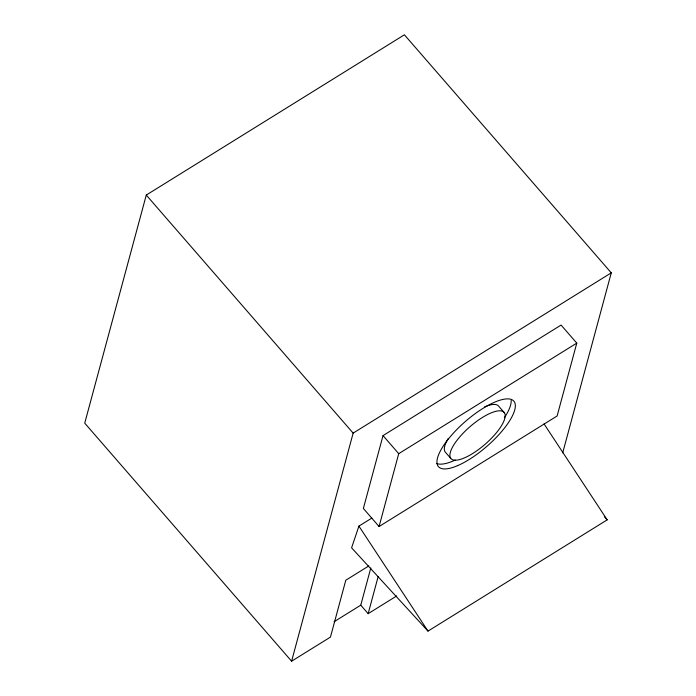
<?xml version="1.0" encoding="UTF-8"?>
<svg xmlns="http://www.w3.org/2000/svg" width="696" height="696" viewBox="0 0 696 696"><rect width="100%" height="100%" fill="white"/><g stroke="black" fill="none" stroke-linecap="round" stroke-linejoin="round"><path stroke-width="1.04" d="M562.716 452.809L611.271 272.841L404.393 34.8L146.273 195.063L84.729 423.159L291.607 661.2L330.452 637.084L345.79 580.238L368.776 565.961M291.607 661.2L353.15 433.112L611.271 272.841M383.026 435.609L363.364 508.463L379.068 526.533L557.122 415.973L576.784 343.119L561.08 325.058L383.026 435.609L398.721 453.679L379.068 526.533M334.097 621.728L360.763 605.172L370.803 567.962M360.763 605.172L368.149 613.672L378.189 576.471M371.838 518.085L358.91 526.106L351.593 547.83L428.005 631.107L607.19 519.851L544.046 423.907M398.721 453.679L576.784 343.119M368.149 613.672L396.72 595.933M604.311 516.615L607.19 519.851M504.339 412.702A35.218 11.597 -41 0 0 458.29 438.671A35.218 11.597 -41 0 0 469.939 455.14A35.218 11.597 -41 0 0 504.339 412.702L498.797 406.325A35.218 11.597 -41 0 0 484.381 407.047M450.703 458.307L445.162 451.93A35.218 11.597 -41 0 1 448.259 438.524M146.273 195.063L353.15 433.112M358.91 526.106L428.005 631.107M511.177 400.409A49.947 16.443 -41 0 1 504.4 417.687M455.245 460.056A49.947 16.443 -41 0 1 436.662 463.527M457.577 465.65A49.947 16.443 -41 0 0 515.327 405.194A49.947 16.443 -41 0 0 455.497 430.885A49.947 16.443 -41 0 0 457.577 465.65"/></g></svg>
